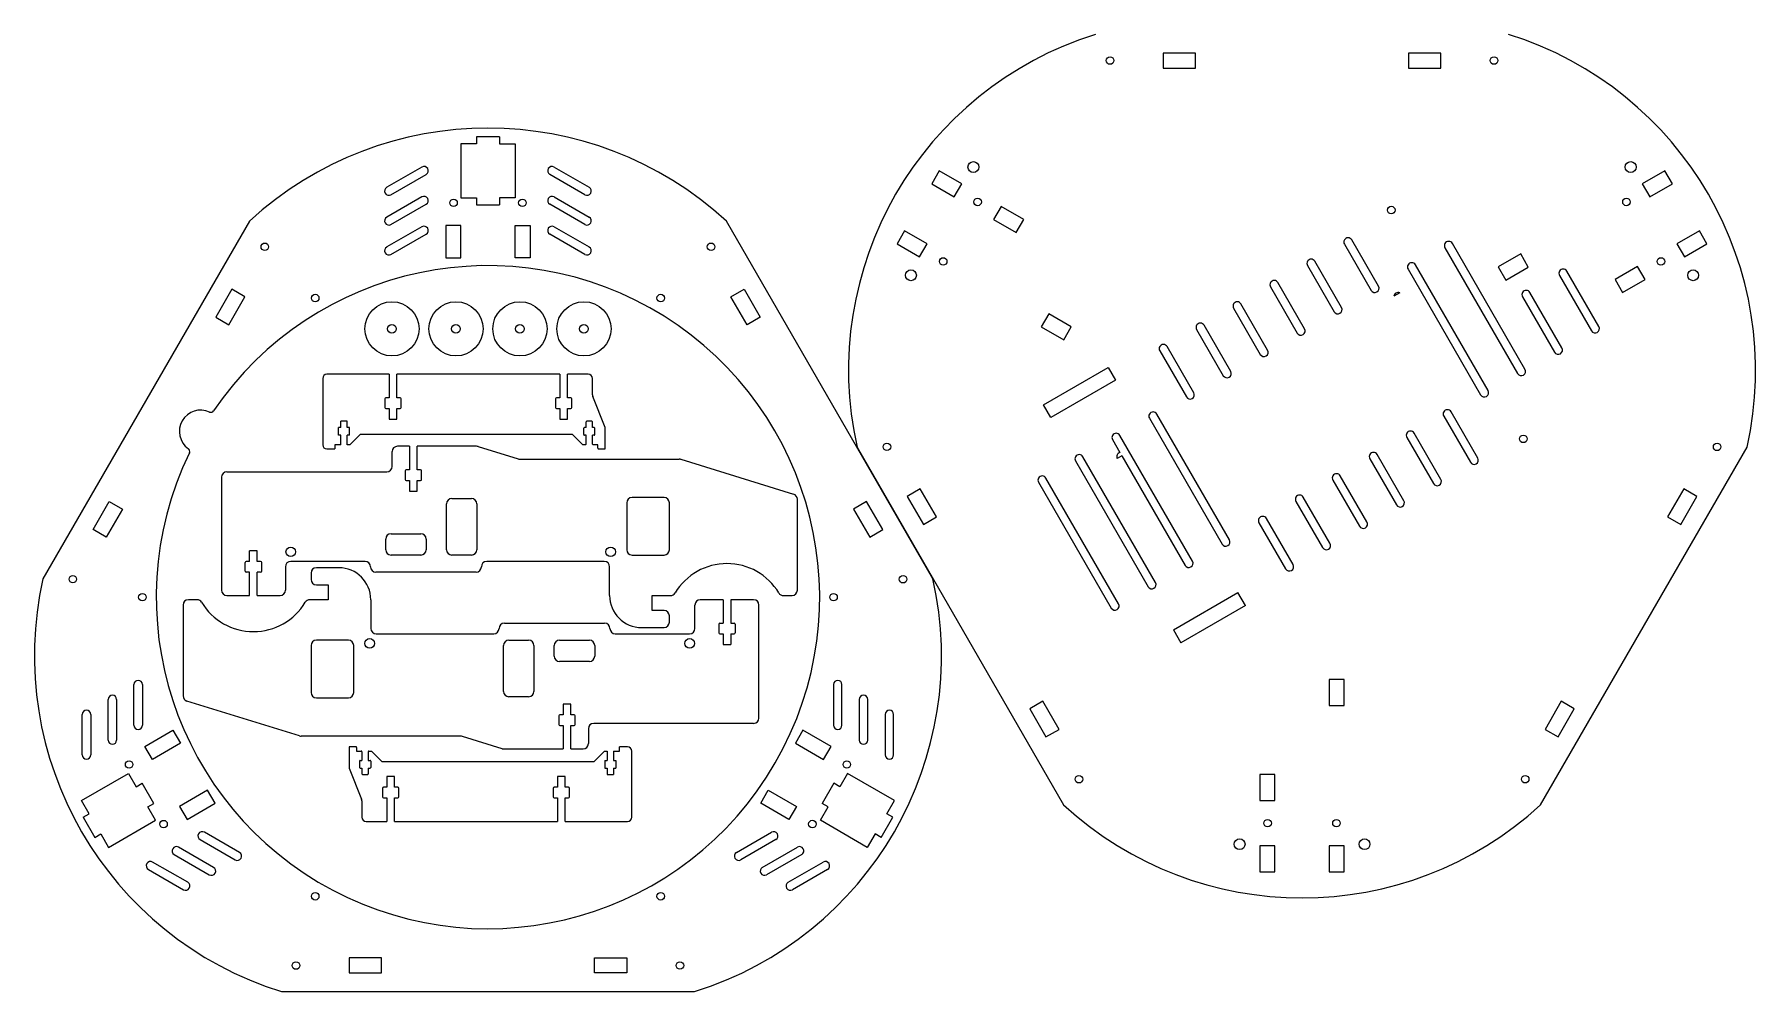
# Model space of a CAD drawing. Header units: inches. Extents: x -812 to -4, y -906 to 455.
# Drawn here: x -811 to -4, y -531 to -82 of the extents above; entities that cross this region are included whole.
import ezdxf

# ---------------------------------------------------------------- set-up
doc = ezdxf.new("R2010")
doc.units = ezdxf.units.IN
doc.header["$MEASUREMENT"] = 0
doc.linetypes.add('Continuous2', pattern=[0])

msp = doc.modelspace()

# ---------------------------------------------------------------- linework, layer by layer
at = {"color": 7, "linetype": 'Continuous2', "lineweight": -3, "true_color": 0xffffff}
for p, q in [((-266.59, -90.43), (-281.79, -90.43)), ((-281.79, -90.43), (-281.79, -97.51)), ((-266.59, -97.51), (-266.59, -90.43)), ((-151.59, -90.43), (-166.79, -90.43)), ((-166.79, -90.43), (-166.79, -97.51)), ((-151.59, -97.51), (-151.59, -90.43)), ((-281.79, -97.51), (-266.59, -97.51)), ((-166.79, -97.51), (-151.59, -97.51)), ((-603.8, -132.88), (-611.05, -132.88)), ((-611.05, -132.88), (-611.05, -158.28)), ((-592.9, -129.63), (-603.8, -129.63)), ((-603.8, -129.63), (-603.8, -132.88)), ((-592.9, -129.63), (-592.9, -132.88)), ((-592.9, -132.88), (-585.65, -132.88)), ((-585.65, -132.88), (-585.65, -158.28)), ((-629.35, -143.84), (-645.81, -153.34)), ((-567.35, -143.84), (-550.9, -153.34)), ((-643.81, -156.81), (-627.35, -147.31)), ((-552.9, -156.81), (-569.35, -147.31)), ((-386.76, -145.6), (-390.3, -151.73)), ((-390.3, -151.73), (-379.74, -157.83)), ((-376.2, -151.7), (-386.76, -145.6)), ((-379.74, -157.83), (-376.2, -151.7)), ((-46.62, -145.6), (-57.19, -151.7)), ((-57.19, -151.7), (-53.65, -157.83)), ((-53.65, -157.83), (-43.08, -151.73)), ((-43.08, -151.73), (-46.62, -145.6)), ((-629.35, -157.84), (-645.81, -167.34)), ((-643.81, -170.81), (-627.35, -161.31)), ((-611.05, -158.28), (-603.8, -158.28)), ((-603.8, -158.28), (-603.8, -161.53)), ((-585.65, -158.28), (-592.9, -158.28)), ((-592.9, -158.28), (-592.9, -161.53)), ((-552.9, -170.81), (-569.35, -161.31)), ((-567.35, -157.84), (-550.9, -167.34)), ((-710.16, -169.23), (-806.97, -336.92)), ((-603.8, -161.53), (-592.9, -161.53)), ((-389.73, -336.92), (-486.54, -169.23)), ((-357.75, -162.35), (-361.29, -168.48)), ((-361.29, -168.48), (-350.72, -174.58)), ((-347.18, -168.45), (-357.75, -162.35)), ((-350.72, -174.58), (-347.18, -168.45)), ((-629.35, -171.84), (-645.81, -181.34)), ((-643.81, -184.81), (-627.35, -175.31)), ((-618.13, -171.28), (-618.13, -186.48)), ((-611.05, -171.28), (-618.13, -171.28)), ((-611.05, -186.48), (-611.05, -171.28)), ((-585.65, -171.28), (-578.57, -171.28)), ((-585.65, -186.48), (-585.65, -171.28)), ((-578.57, -171.28), (-578.57, -186.48)), ((-552.9, -184.81), (-569.35, -175.31)), ((-567.35, -171.84), (-550.9, -181.34)), ((-403, -173.73), (-406.54, -179.86)), ((-392.44, -179.83), (-403, -173.73)), ((-30.38, -173.73), (-40.95, -179.83)), ((-26.84, -179.86), (-30.38, -173.73)), ((-406.54, -179.86), (-395.98, -185.96)), ((-395.98, -185.96), (-392.44, -179.83)), ((-196.82, -180.04), (-184.32, -201.69)), ((-180.86, -199.69), (-193.36, -178.04)), ((-149.68, -181.69), (-115.63, -240.67)), ((-112.16, -238.67), (-146.22, -179.69)), ((-114.17, -184.6), (-124.74, -190.7)), ((-110.63, -190.73), (-114.17, -184.6)), ((-40.95, -179.83), (-37.41, -185.96)), ((-37.41, -185.96), (-26.84, -179.86)), ((-618.13, -186.48), (-611.05, -186.48)), ((-578.57, -186.48), (-585.65, -186.48)), ((-214.14, -190.04), (-201.64, -211.69)), ((-198.18, -209.69), (-210.68, -188.04)), ((-167, -191.69), (-132.95, -250.67)), ((-129.49, -248.67), (-163.54, -189.69)), ((-124.74, -190.7), (-121.2, -196.83)), ((-121.2, -196.83), (-110.63, -190.73)), ((-77.52, -218.67), (-92.52, -192.69)), ((-59.39, -190.48), (-69.96, -196.58)), ((-55.85, -196.61), (-59.39, -190.48)), ((-718.39, -201.1), (-725.99, -214.26)), ((-712.26, -204.64), (-718.39, -201.1)), ((-484.44, -204.64), (-478.31, -201.1)), ((-478.31, -201.1), (-470.71, -214.26)), ((-231.46, -200.04), (-218.96, -221.69)), ((-215.5, -219.69), (-228, -198.04)), ((-95.99, -194.69), (-80.99, -220.67)), ((-69.96, -196.58), (-66.42, -202.71)), ((-66.42, -202.71), (-55.85, -196.61)), ((-719.86, -217.8), (-712.26, -204.64)), ((-476.84, -217.8), (-484.44, -204.64)), ((-232.82, -229.69), (-245.32, -208.04)), ((-170.91, -202.76), (-173.65, -204.37)), ((-113.31, -204.69), (-98.31, -230.67)), ((-94.84, -228.67), (-109.84, -202.69)), ((-725.99, -214.26), (-719.86, -217.8)), ((-470.71, -214.26), (-476.84, -217.8)), ((-335.45, -212.73), (-338.99, -218.86)), ((-324.89, -218.83), (-335.45, -212.73)), ((-248.78, -210.04), (-236.28, -231.69)), ((-338.99, -218.86), (-328.43, -224.96)), ((-328.43, -224.96), (-324.89, -218.83)), ((-266.1, -220.04), (-253.6, -241.69)), ((-250.14, -239.69), (-262.64, -218.04)), ((-283.43, -230.04), (-270.93, -251.69)), ((-267.46, -249.69), (-279.96, -228.04)), ((-644.61, -241.06), (-673.84, -241.06)), ((-644.61, -241.06), (-644.61, -252.06)), ((-641.06, -252.06), (-641.06, -241.06)), ((-564.61, -241.06), (-641.06, -241.06)), ((-564.61, -241.06), (-564.61, -252.06)), ((-561.06, -252.06), (-561.06, -241.06)), ((-551.34, -241.06), (-561.06, -241.06)), ((-337.97, -255.31), (-307.66, -237.81)), ((-307.66, -237.81), (-304.16, -243.87)), ((-675.84, -243.06), (-675.84, -274.06)), ((-549.34, -250.68), (-549.34, -243.06)), ((-304.16, -243.87), (-334.47, -261.37)), ((-646.7, -252.56), (-646.7, -256.56)), ((-644.61, -252.06), (-646.2, -252.06)), ((-646.2, -257.06), (-644.61, -257.06)), ((-644.61, -257.06), (-644.61, -262.06)), ((-639.48, -252.06), (-641.06, -252.06)), ((-641.06, -262.06), (-641.06, -257.06)), ((-641.06, -257.06), (-639.48, -257.06)), ((-638.98, -256.56), (-638.98, -252.56)), ((-566.7, -252.56), (-566.7, -256.56)), ((-564.61, -252.06), (-566.2, -252.06)), ((-566.2, -257.06), (-564.61, -257.06)), ((-564.61, -257.06), (-564.61, -262.06)), ((-559.48, -252.06), (-561.06, -252.06)), ((-561.06, -262.06), (-561.06, -257.06)), ((-561.06, -257.06), (-559.48, -257.06)), ((-558.98, -256.56), (-558.98, -252.56)), ((-543.34, -266.06), (-549.19, -251.42)), ((-334.47, -261.37), (-337.97, -255.31)), ((-667.34, -266.06), (-668.44, -266.06)), ((-668.44, -269.66), (-668.44, -266.06)), ((-664.34, -263.06), (-667.34, -263.06)), ((-667.34, -266.06), (-667.34, -263.06)), ((-664.34, -266.06), (-664.34, -263.06)), ((-663.24, -266.06), (-664.34, -266.06)), ((-663.24, -269.66), (-663.24, -266.06)), ((-644.61, -262.06), (-641.06, -262.06)), ((-564.61, -262.06), (-561.06, -262.06)), ((-552.34, -266.06), (-553.14, -266.06)), ((-552.34, -266.06), (-552.34, -263.36)), ((-549.64, -263.06), (-552.04, -263.06)), ((-549.34, -266.06), (-549.34, -263.36)), ((-548.54, -266.06), (-549.34, -266.06)), ((-543.34, -275.76), (-543.34, -266.06)), ((-288.25, -261.69), (-254.19, -320.67)), ((-250.73, -318.67), (-284.78, -259.69)), ((-150.27, -260.67), (-137.77, -282.32)), ((-134.31, -280.32), (-146.81, -258.67)), ((-667.34, -274.06), (-670.14, -274.06)), ((-670.14, -274.06), (-670.14, -276.06)), ((-667.34, -269.66), (-668.44, -269.66)), ((-667.34, -274.06), (-667.34, -269.66)), ((-664.34, -274.06), (-664.34, -269.66)), ((-663.24, -269.66), (-664.34, -269.66)), ((-663.14, -274.06), (-664.34, -274.06)), ((-663.14, -274.06), (-658.14, -269.06)), ((-658.14, -269.06), (-558.84, -269.06)), ((-558.84, -269.06), (-553.84, -274.06)), ((-552.64, -274.06), (-553.84, -274.06)), ((-553.44, -269.36), (-553.44, -266.36)), ((-552.34, -269.66), (-553.14, -269.66)), ((-552.34, -273.76), (-552.34, -269.66)), ((-549.34, -273.76), (-549.34, -269.66)), ((-548.54, -269.66), (-549.34, -269.66)), ((-546.84, -274.06), (-549.04, -274.06)), ((-548.24, -269.36), (-548.24, -266.36)), ((-546.84, -275.76), (-546.84, -274.06)), ((-305.57, -271.69), (-302.07, -277.74)), ((-268.05, -328.67), (-302.1, -269.69)), ((-167.59, -270.67), (-155.09, -292.32)), ((-151.63, -290.32), (-164.13, -268.67)), ((-673.84, -276.06), (-670.14, -276.06)), ((-643.3, -284.32), (-643.3, -277.32)), ((-635.08, -274.82), (-640.8, -274.82)), ((-635.08, -274.82), (-635.08, -285.82)), ((-631.53, -285.82), (-631.53, -274.82)), ((-603.68, -274.82), (-631.53, -274.82)), ((-602.94, -274.93), (-584.25, -280.7)), ((-583.51, -280.82), (-508.68, -280.82)), ((-546.54, -276.06), (-543.64, -276.06)), ((-507.94, -280.93), (-455.06, -297.27)), ((-425.31, -275.29), (-328.5, -442.97)), ((-322.89, -281.69), (-288.83, -340.67)), ((-285.37, -338.67), (-319.42, -279.69)), ((-301.19, -279.27), (-303.44, -280.59)), ((-301.19, -279.27), (-271.51, -330.67)), ((-184.91, -280.67), (-172.41, -302.32)), ((-168.95, -300.32), (-181.45, -278.67)), ((-104.88, -442.97), (-8.07, -275.29)), ((-723.3, -289.32), (-723.3, -342.32)), ((-720.8, -286.82), (-645.8, -286.82)), ((-637.16, -286.32), (-637.16, -290.32)), ((-635.08, -285.82), (-636.66, -285.82)), ((-629.94, -285.82), (-631.53, -285.82)), ((-629.44, -290.32), (-629.44, -286.32)), ((-302.69, -348.67), (-336.74, -289.69)), ((-186.27, -310.32), (-198.77, -288.67)), ((-636.66, -290.82), (-635.08, -290.82)), ((-635.08, -290.82), (-635.08, -295.82)), ((-635.08, -295.82), (-631.53, -295.82)), ((-631.53, -295.82), (-631.53, -290.82)), ((-631.53, -290.82), (-629.94, -290.82)), ((-395.7, -294.81), (-401.83, -298.35)), ((-401.83, -298.35), (-394.23, -311.51)), ((-388.1, -307.97), (-395.7, -294.81)), ((-340.21, -291.69), (-306.15, -350.67)), ((-202.23, -290.67), (-189.73, -312.32)), ((-37.68, -294.81), (-45.28, -307.97)), ((-39.15, -311.51), (-31.55, -298.35)), ((-31.55, -298.35), (-37.68, -294.81)), ((-783.49, -313.85), (-775.89, -300.69)), ((-769.76, -304.23), (-777.36, -317.39)), ((-775.89, -300.69), (-769.76, -304.23)), ((-617.8, -323.32), (-617.8, -301.82)), ((-615.3, -299.32), (-606.05, -299.32)), ((-603.55, -301.82), (-603.55, -323.32)), ((-533.3, -301.32), (-533.3, -323.32)), ((-515.8, -298.82), (-530.8, -298.82)), ((-513.3, -323.32), (-513.3, -301.32)), ((-453.3, -342.32), (-453.3, -299.66)), ((-420.81, -300.69), (-426.94, -304.23)), ((-426.94, -304.23), (-419.34, -317.39)), ((-413.21, -313.85), (-420.81, -300.69)), ((-219.55, -300.67), (-207.05, -322.32)), ((-203.59, -320.32), (-216.09, -298.67)), ((-777.36, -317.39), (-783.49, -313.85)), ((-419.34, -317.39), (-413.21, -313.85)), ((-394.23, -311.51), (-388.1, -307.97)), ((-236.87, -310.67), (-224.37, -332.32)), ((-220.91, -330.32), (-233.41, -308.67)), ((-45.28, -307.97), (-39.15, -311.51)), ((-646.3, -323.32), (-646.3, -318.32)), ((-643.8, -315.82), (-629.8, -315.82)), ((-627.3, -318.32), (-627.3, -323.32)), ((-712.16, -333.32), (-712.16, -329.32)), ((-710.08, -328.82), (-711.66, -328.82)), ((-706.53, -323.82), (-710.08, -323.82)), ((-710.08, -328.82), (-710.08, -323.82)), ((-706.53, -328.82), (-706.53, -323.82)), ((-704.94, -328.82), (-706.53, -328.82)), ((-704.44, -333.32), (-704.44, -329.32)), ((-655.93, -328.82), (-690.8, -328.82)), ((-629.8, -325.82), (-643.8, -325.82)), ((-606.05, -325.82), (-615.3, -325.82)), ((-543.8, -328.82), (-598.93, -328.82)), ((-530.8, -325.82), (-515.8, -325.82)), ((-710.08, -333.82), (-711.66, -333.82)), ((-710.08, -344.82), (-710.08, -333.82)), ((-706.53, -344.82), (-706.53, -333.82)), ((-704.94, -333.82), (-706.53, -333.82)), ((-693.3, -331.32), (-693.3, -342.32)), ((-681.29, -334.27), (-681.29, -337.27)), ((-668.29, -331.77), (-678.79, -331.77)), ((-603.93, -333.82), (-650.93, -333.82)), ((-541.3, -344.82), (-541.3, -331.32)), ((-734.74, -346.77), (-738.79, -346.77)), ((-720.8, -344.82), (-710.08, -344.82)), ((-706.53, -344.82), (-695.8, -344.82)), ((-673.29, -346.77), (-681.83, -346.77)), ((-678.79, -339.77), (-673.29, -339.77)), ((-673.29, -339.77), (-673.29, -346.77)), ((-653.29, -346.77), (-653.29, -360.27)), ((-521.3, -351.82), (-521.3, -344.82)), ((-521.3, -344.82), (-512.76, -344.82)), ((-488.06, -346.77), (-498.79, -346.77)), ((-488.06, -346.77), (-488.06, -357.77)), ((-484.51, -346.77), (-484.51, -357.77)), ((-473.79, -346.77), (-484.51, -346.77)), ((-459.85, -344.82), (-455.8, -344.82)), ((-277.03, -360.86), (-246.72, -343.36)), ((-243.22, -349.43), (-246.72, -343.36)), ((-741.29, -349.27), (-741.29, -391.92)), ((-515.8, -351.82), (-521.3, -351.82)), ((-513.3, -357.32), (-513.3, -354.32)), ((-501.29, -360.27), (-501.29, -349.27)), ((-471.29, -402.27), (-471.29, -349.27)), ((-243.22, -349.43), (-273.53, -366.93)), ((-650.79, -362.77), (-595.66, -362.77)), ((-590.66, -357.77), (-543.66, -357.77)), ((-538.66, -362.77), (-503.79, -362.77)), ((-526.3, -359.82), (-515.8, -359.82)), ((-490.15, -358.27), (-490.15, -362.27)), ((-489.65, -357.77), (-488.06, -357.77)), ((-489.65, -362.77), (-488.06, -362.77)), ((-488.06, -362.77), (-488.06, -367.77)), ((-484.51, -357.77), (-482.93, -357.77)), ((-484.51, -362.77), (-484.51, -367.77)), ((-484.51, -362.77), (-482.93, -362.77)), ((-482.43, -358.27), (-482.43, -362.27)), ((-277.03, -360.86), (-273.53, -366.93)), ((-681.29, -368.27), (-681.29, -390.27)), ((-663.79, -365.77), (-678.79, -365.77)), ((-661.29, -390.27), (-661.29, -368.27)), ((-591.04, -389.77), (-591.04, -368.27)), ((-588.54, -365.77), (-579.29, -365.77)), ((-576.79, -368.27), (-576.79, -389.77)), ((-567.29, -373.27), (-567.29, -368.27)), ((-564.79, -365.77), (-550.79, -365.77)), ((-548.29, -368.27), (-548.29, -373.27)), ((-488.06, -367.77), (-484.51, -367.77)), ((-550.79, -375.77), (-564.79, -375.77)), ((-764.31, -405.59), (-764.31, -386.59)), ((-760.31, -386.59), (-760.31, -405.59)), ((-436.39, -386.59), (-436.39, -405.59)), ((-432.39, -405.59), (-432.39, -386.59)), ((-203.99, -384.23), (-203.99, -396.43)), ((-196.91, -384.23), (-203.99, -384.23)), ((-196.91, -396.43), (-196.91, -384.23)), ((-776.43, -412.59), (-776.43, -393.59)), ((-772.43, -393.59), (-772.43, -412.59)), ((-686.65, -410.66), (-739.52, -394.31)), ((-678.79, -392.77), (-663.79, -392.77)), ((-579.29, -392.27), (-588.54, -392.27)), ((-424.27, -393.59), (-424.27, -412.59)), ((-420.27, -412.59), (-420.27, -393.59)), ((-338.2, -394.4), (-344.33, -397.94)), ((-330.6, -407.57), (-338.2, -394.4)), ((-95.18, -394.4), (-102.78, -407.57)), ((-89.05, -397.94), (-95.18, -394.4)), ((-788.56, -419.59), (-788.56, -400.59)), ((-784.56, -400.59), (-784.56, -419.59)), ((-565.15, -401.27), (-565.15, -405.27)), ((-563.06, -400.77), (-564.65, -400.77)), ((-559.51, -395.77), (-563.06, -395.77)), ((-563.06, -395.77), (-563.06, -400.77)), ((-559.51, -400.77), (-559.51, -395.77)), ((-557.93, -400.77), (-559.51, -400.77)), ((-557.43, -405.27), (-557.43, -401.27)), ((-412.15, -400.59), (-412.15, -419.59)), ((-408.15, -419.59), (-408.15, -400.59)), ((-344.33, -397.94), (-336.73, -411.11)), ((-203.99, -396.43), (-196.91, -396.43)), ((-96.65, -411.11), (-89.05, -397.94)), ((-759.19, -415.6), (-746.03, -408)), ((-746.03, -408), (-742.49, -414.13)), ((-611.08, -410.77), (-685.91, -410.77)), ((-591.65, -416.66), (-610.34, -410.88)), ((-564.65, -405.77), (-563.06, -405.77)), ((-563.06, -405.77), (-563.06, -416.77)), ((-559.51, -416.77), (-559.51, -405.77)), ((-559.51, -405.77), (-557.93, -405.77)), ((-551.29, -407.27), (-551.29, -414.27)), ((-473.79, -404.77), (-548.79, -404.77)), ((-450.68, -408), (-454.22, -414.13)), ((-437.51, -415.6), (-450.68, -408)), ((-336.73, -411.11), (-330.6, -407.57)), ((-102.78, -407.57), (-96.65, -411.11)), ((-755.65, -421.73), (-759.19, -415.6)), ((-742.49, -414.13), (-755.65, -421.73)), ((-663.44, -416.05), (-663.44, -425.75)), ((-660.24, -415.75), (-663.14, -415.75)), ((-659.94, -416.05), (-659.94, -417.75)), ((-659.94, -417.75), (-657.74, -417.75)), ((-657.44, -418.05), (-657.44, -422.15)), ((-654.44, -418.05), (-654.44, -422.15)), ((-654.14, -417.75), (-652.94, -417.75)), ((-647.94, -422.75), (-652.94, -417.75)), ((-590.91, -416.77), (-563.06, -416.77)), ((-559.51, -416.77), (-553.79, -416.77)), ((-543.64, -417.75), (-548.64, -422.75)), ((-543.64, -417.75), (-542.44, -417.75)), ((-542.44, -417.75), (-542.44, -422.15)), ((-539.44, -417.75), (-539.44, -422.15)), ((-539.44, -417.75), (-536.64, -417.75)), ((-536.64, -417.75), (-536.64, -415.75)), ((-532.94, -415.75), (-536.64, -415.75)), ((-530.94, -448.75), (-530.94, -417.75)), ((-454.22, -414.13), (-441.05, -421.73)), ((-441.05, -421.73), (-437.51, -415.6)), ((-663.44, -425.75), (-657.59, -440.39)), ((-658.54, -422.45), (-658.54, -425.45)), ((-658.24, -422.15), (-657.44, -422.15)), ((-658.24, -425.75), (-657.44, -425.75)), ((-657.44, -425.75), (-657.44, -428.45)), ((-654.44, -422.15), (-653.64, -422.15)), ((-654.44, -425.75), (-654.44, -428.45)), ((-654.44, -425.75), (-653.64, -425.75)), ((-653.34, -422.45), (-653.34, -425.45)), ((-548.64, -422.75), (-647.94, -422.75)), ((-543.54, -422.15), (-542.44, -422.15)), ((-543.54, -422.15), (-543.54, -425.75)), ((-543.54, -425.75), (-542.44, -425.75)), ((-542.44, -425.75), (-542.44, -428.75)), ((-539.44, -422.15), (-538.34, -422.15)), ((-539.44, -425.75), (-539.44, -428.75)), ((-539.44, -425.75), (-538.34, -425.75)), ((-538.34, -422.15), (-538.34, -425.75)), ((-788.9, -440.93), (-766.91, -428.23)), ((-766.91, -428.23), (-763.28, -434.51)), ((-763.28, -434.51), (-760.47, -432.88)), ((-755.02, -442.32), (-760.47, -432.88)), ((-657.14, -428.75), (-654.74, -428.75)), ((-647.8, -435.25), (-647.8, -439.25)), ((-645.72, -434.75), (-647.3, -434.75)), ((-642.17, -429.75), (-645.72, -429.75)), ((-645.72, -429.75), (-645.72, -434.75)), ((-642.17, -434.75), (-642.17, -429.75)), ((-640.58, -434.75), (-642.17, -434.75)), ((-640.08, -439.25), (-640.08, -435.25)), ((-567.8, -435.25), (-567.8, -439.25)), ((-565.72, -434.75), (-567.3, -434.75)), ((-562.17, -429.75), (-565.72, -429.75)), ((-565.72, -429.75), (-565.72, -434.75)), ((-562.17, -434.75), (-562.17, -429.75)), ((-560.58, -434.75), (-562.17, -434.75)), ((-560.08, -439.25), (-560.08, -435.25)), ((-542.44, -428.75), (-539.44, -428.75)), ((-436.23, -432.88), (-441.68, -442.32)), ((-433.42, -434.51), (-436.23, -432.88)), ((-429.79, -428.23), (-433.42, -434.51)), ((-407.8, -440.93), (-429.79, -428.23)), ((-229.39, -428.73), (-236.47, -428.73)), ((-236.47, -428.73), (-236.47, -440.93)), ((-229.39, -440.93), (-229.39, -428.73)), ((-785.28, -447.21), (-788.9, -440.93)), ((-757.83, -443.94), (-755.02, -442.32)), ((-729.79, -436.12), (-742.95, -443.72)), ((-742.95, -443.72), (-739.41, -449.86)), ((-739.41, -449.86), (-726.25, -442.26)), ((-726.25, -442.26), (-729.79, -436.12)), ((-657.44, -441.14), (-657.44, -448.75)), ((-647.3, -439.75), (-645.72, -439.75)), ((-645.72, -439.75), (-645.72, -450.75)), ((-642.17, -450.75), (-642.17, -439.75)), ((-642.17, -439.75), (-640.58, -439.75)), ((-567.3, -439.75), (-565.72, -439.75)), ((-565.72, -439.75), (-565.72, -450.75)), ((-562.17, -450.75), (-562.17, -439.75)), ((-562.17, -439.75), (-560.58, -439.75)), ((-470.46, -442.26), (-466.92, -436.12)), ((-457.29, -449.86), (-470.46, -442.26)), ((-466.92, -436.12), (-453.75, -443.72)), ((-453.75, -443.72), (-457.29, -449.86)), ((-438.87, -443.94), (-441.68, -442.32)), ((-411.42, -447.21), (-407.8, -440.93)), ((-236.47, -440.93), (-229.39, -440.93)), ((-788.09, -448.83), (-785.28, -447.21)), ((-788.09, -448.83), (-782.64, -458.27)), ((-776.2, -462.92), (-754.21, -450.22)), ((-754.21, -450.22), (-757.83, -443.94)), ((-655.44, -450.75), (-645.72, -450.75)), ((-642.17, -450.75), (-565.72, -450.75)), ((-562.17, -450.75), (-532.94, -450.75)), ((-442.49, -450.22), (-438.87, -443.94)), ((-420.5, -462.92), (-442.49, -450.22)), ((-414.06, -458.27), (-408.61, -448.83)), ((-408.61, -448.83), (-411.42, -447.21)), ((-782.64, -458.27), (-779.83, -456.64)), ((-779.83, -456.64), (-776.2, -462.92)), ((-733.31, -459.29), (-716.85, -468.79)), ((-714.85, -465.32), (-731.31, -455.82)), ((-481.85, -465.32), (-465.39, -455.82)), ((-463.39, -459.29), (-479.85, -468.79)), ((-416.87, -456.64), (-420.5, -462.92)), ((-414.06, -458.27), (-416.87, -456.64)), ((-745.43, -466.29), (-728.98, -475.79)), ((-726.98, -472.32), (-743.43, -462.82)), ((-469.72, -472.32), (-453.27, -462.82)), ((-451.27, -466.29), (-467.72, -475.79)), ((-229.39, -462.23), (-236.47, -462.23)), ((-236.47, -462.23), (-236.47, -474.43)), ((-229.39, -474.43), (-229.39, -462.23)), ((-196.91, -462.23), (-203.99, -462.23)), ((-203.99, -462.23), (-203.99, -474.43)), ((-196.91, -474.43), (-196.91, -462.23)), ((-757.56, -473.29), (-741.1, -482.79)), ((-739.1, -479.32), (-755.56, -469.82)), ((-457.6, -479.32), (-441.15, -469.82)), ((-439.15, -473.29), (-455.6, -482.79)), ((-236.47, -474.43), (-229.39, -474.43)), ((-203.99, -474.43), (-196.91, -474.43)), ((-648.25, -514.7), (-663.45, -514.7)), ((-663.45, -514.7), (-663.45, -521.78)), ((-648.25, -521.78), (-648.25, -514.7)), ((-548.45, -514.7), (-533.25, -514.7)), ((-548.45, -521.78), (-548.45, -514.7)), ((-533.25, -514.7), (-533.25, -521.78)), ((-663.45, -521.78), (-648.25, -521.78)), ((-533.25, -521.78), (-548.45, -521.78)), ((-695.16, -530.58), (-501.54, -530.58))]:
    msp.add_line(p, q, dxfattribs=at)
for centre, radius in [((-306.69, -93.87), 1.78), ((-126.69, -93.87), 1.78), ((-370.76, -143.86), 2.55), ((-62.62, -143.86), 2.55), ((-614.49, -160.63), 1.77), ((-582.21, -160.63), 1.77), ((-368.79, -160.18), 1.78), ((-64.59, -160.18), 1.78), ((-174.88, -164.04), 1.78), ((-702.97, -181.25), 1.77), ((-493.74, -181.25), 1.77), ((-400.05, -194.59), 2.55), ((-384.93, -188.13), 1.78), ((-48.45, -188.13), 1.77), ((-33.34, -194.59), 2.55), ((-679.35, -205.28), 1.78), ((-643.35, -219.73), 12.7), ((-613.35, -219.73), 12.7), ((-583.35, -219.73), 12.7), ((-553.35, -219.73), 12.7), ((-517.35, -205.28), 1.78), ((-643.35, -219.73), 2.03), ((-613.35, -219.73), 2.03), ((-583.35, -219.73), 2.03), ((-553.35, -219.73), 2.03), ((-411.31, -275.07), 1.77), ((-112.94, -271.32), 1.78), ((-22.08, -275.07), 1.78), ((-690.8, -324.32), 2.25), ((-540.8, -324.32), 2.25), ((-792.97, -337.14), 1.77), ((-403.74, -337.14), 1.78), ((-760.35, -345.58), 1.77), ((-436.35, -345.58), 1.78), ((-653.79, -367.27), 2.25), ((-503.79, -367.27), 2.25), ((-766.59, -424.07), 1.77), ((-430.11, -424.07), 1.77), ((-321.31, -430.95), 1.78), ((-112.08, -430.95), 1.78), ((-750.45, -452.03), 1.77), ((-446.25, -452.03), 1.78), ((-232.83, -451.58), 1.78), ((-200.55, -451.58), 1.78), ((-245.98, -461.44), 2.55), ((-187.4, -461.44), 2.55), ((-679.35, -485.87), 1.78), ((-517.35, -485.87), 1.77), ((-688.35, -518.34), 1.78), ((-508.35, -518.34), 1.77)]:
    msp.add_circle(centre, radius, dxfattribs=at)
for centre, radius, start, end in [((-264.32, -239.13), 165, 107.34144, 192.65856), ((-169.06, -239.13), 165, 347.34144, 72.65856), ((-598.35, -290.58), 165, 47.34144, 132.65856), ((-628.35, -145.58), 2, 300, 120), ((-568.35, -145.58), 2, 60.00021, 239.99979), ((-644.81, -155.08), 2, 120.00021, 299.99979), ((-628.35, -159.58), 2, 300, 120), ((-568.35, -159.58), 2, 60.00021, 239.99979), ((-551.9, -155.08), 2, 240, 60), ((-644.81, -169.08), 2, 120.00021, 299.99979), ((-551.9, -169.08), 2, 240, 60), ((-628.35, -173.58), 2, 300, 120), ((-568.35, -173.58), 2, 60.00021, 239.99979), ((-195.09, -179.04), 2, 30, 210), ((-644.81, -183.08), 2, 120.00021, 299.99979), ((-551.9, -183.08), 2, 240, 60), ((-147.95, -180.69), 2, 30, 210), ((-598.35, -345.58), 155.5, 154.18192, 145.81808), ((-212.41, -189.04), 2, 30, 210), ((-165.27, -190.69), 2, 30, 210), ((-94.26, -193.69), 2, 30, 210), ((-229.73, -199.04), 2, 30, 210), ((-182.59, -200.69), 2, 210.00021, 29.99979), ((-111.58, -203.69), 2, 30, 210), ((-247.05, -209.04), 2, 30, 210), ((-199.91, -210.69), 2, 210.00031, 29.99969), ((-171.57, -204.78), 2.12, 72.05166, 168.80194), ((-264.37, -219.04), 2, 30, 210), ((-217.23, -220.69), 2, 210.00031, 29.99969), ((-79.26, -219.67), 2, 210.00031, 29.99969), ((-281.69, -229.04), 2, 30, 210), ((-234.55, -230.69), 2, 210.00031, 29.99969), ((-96.58, -229.67), 2, 210.00031, 29.99969), ((-673.84, -243.06), 2, 90, 180), ((-551.34, -243.06), 2, 0, 90), ((-251.87, -240.69), 2, 210.00021, 29.99979), ((-113.9, -239.67), 2, 210.00031, 29.99969), ((-269.19, -250.69), 2, 210.00021, 29.99979), ((-131.22, -249.67), 2, 210.00021, 29.99979), ((-733.02, -267.83), 10, 65.39874, 234.60126), ((-728.23, -257.37), 1.5, 245.39874, 325.81808), ((-646.2, -252.56), 0.5, 90, 180), ((-646.2, -256.56), 0.5, 180, 270), ((-639.48, -252.56), 0.5, 0, 90), ((-639.48, -256.56), 0.5, 270, 0), ((-566.2, -252.56), 0.5, 90, 180), ((-566.2, -256.56), 0.5, 180, 270), ((-559.48, -252.56), 0.5, 0, 90), ((-559.48, -256.56), 0.5, 270, 0), ((-547.34, -250.68), 2, 180, 201.80141), ((-148.54, -259.67), 2, 30, 210), ((-553.14, -266.36), 0.3, 90, 180), ((-552.04, -263.36), 0.3, 90, 180), ((-549.64, -263.36), 0.3, 0, 90), ((-548.54, -266.36), 0.3, 0, 90), ((-286.51, -260.69), 2, 30, 210), ((-673.84, -274.06), 2, 180, 270), ((-553.14, -269.36), 0.3, 180, 270), ((-552.64, -273.76), 0.3, 270, 0), ((-549.04, -273.76), 0.3, 180, 270), ((-548.54, -269.36), 0.3, 270, 0), ((-303.83, -270.69), 2, 30, 210), ((-165.86, -269.67), 2, 30, 210), ((-739.68, -277.2), 1.5, 334.18192, 54.60126), ((-640.8, -277.32), 2.5, 90, 180), ((-603.68, -277.32), 2.5, 72.8241, 90), ((-583.51, -278.32), 2.5, 252.8241, 270), ((-546.54, -275.76), 0.3, 180, 270), ((-543.64, -275.76), 0.3, 270, 0), ((-508.68, -283.32), 2.5, 72.8241, 90), ((-321.15, -280.69), 2, 30, 210), ((-301.47, -279.78), 2.12, 106.39104, 202.46924), ((-183.18, -279.67), 2, 30, 210), ((-136.04, -281.32), 2, 210.00021, 29.99979), ((-720.8, -289.32), 2.5, 90, 180), ((-645.8, -284.32), 2.5, 270, 0), ((-636.66, -286.32), 0.5, 90, 180), ((-636.66, -290.32), 0.5, 180, 270), ((-629.94, -286.32), 0.5, 0, 90), ((-629.94, -290.32), 0.5, 270, 0), ((-338.48, -290.69), 2, 30, 210), ((-200.5, -289.67), 2, 30, 210), ((-153.36, -291.32), 2, 210.00021, 29.99979), ((-455.8, -299.66), 2.5, 0, 72.8241), ((-217.82, -299.67), 2, 30, 210), ((-615.3, -301.82), 2.5, 90, 180), ((-606.05, -301.82), 2.5, 0, 90), ((-530.8, -301.32), 2.5, 90, 180), ((-515.8, -301.32), 2.5, 0, 90), ((-170.68, -301.32), 2, 210.00021, 29.99979), ((-235.14, -309.67), 2, 30, 210), ((-188, -311.32), 2, 210.00021, 29.99979), ((-643.8, -318.32), 2.5, 90, 180), ((-629.8, -318.32), 2.5, 0, 90), ((-252.46, -319.67), 2, 210.00031, 29.99969), ((-205.32, -321.32), 2, 210.00021, 29.99979), ((-711.66, -329.32), 0.5, 90, 180), ((-704.94, -329.32), 0.5, 0, 90), ((-690.8, -331.32), 2.5, 90, 180), ((-655.93, -331.32), 2.5, 0, 90), ((-643.8, -323.32), 2.5, 180, 270), ((-629.8, -323.32), 2.5, 270, 0), ((-615.3, -323.32), 2.5, 180, 270), ((-606.05, -323.32), 2.5, 270, 0), ((-598.93, -331.32), 2.5, 90, 180), ((-543.8, -331.32), 2.5, 0, 90), ((-530.8, -323.32), 2.5, 180, 270), ((-515.8, -323.32), 2.5, 270, 0), ((-486.3, -358.15), 28.33, 30.89815, 149.10185), ((-269.78, -329.67), 2, 210.00031, 29.99969), ((-222.64, -331.32), 2, 210.00031, 29.99969), ((-645.98, -373.08), 165, 167.34144, 252.65856), ((-711.66, -333.32), 0.5, 180, 270), ((-704.94, -333.32), 0.5, 270, 0), ((-678.79, -334.27), 2.5, 90, 180), ((-678.79, -337.27), 2.5, 180, 270), ((-668.29, -346.77), 15, 0, 90), ((-650.93, -331.32), 2.5, 180, 270), ((-603.93, -331.32), 2.5, 270, 0), ((-550.72, -373.08), 165, 287.34144, 12.65856), ((-287.1, -339.67), 2, 210.00021, 29.99979), ((-738.79, -349.27), 2.5, 90, 180), ((-734.74, -349.27), 2.5, 30.89815, 90), ((-720.8, -342.32), 2.5, 180, 270), ((-695.8, -342.32), 2.5, 270, 0), ((-681.83, -349.27), 2.5, 90, 149.10185), ((-526.3, -344.82), 15, 180, 270), ((-512.76, -342.32), 2.5, 270, 329.10185), ((-498.79, -349.27), 2.5, 90, 180), ((-473.79, -349.27), 2.5, 0, 90), ((-459.85, -342.32), 2.5, 210.89815, 270), ((-455.8, -342.32), 2.5, 270, 0), ((-708.29, -333.43), 28.33, 210.89815, 329.10185), ((-515.8, -354.32), 2.5, 0, 90), ((-304.42, -349.67), 2, 210.00021, 29.99979), ((-650.79, -360.27), 2.5, 180, 270), ((-595.66, -360.27), 2.5, 270, 0), ((-590.66, -360.27), 2.5, 90, 180), ((-543.66, -360.27), 2.5, 0, 90), ((-538.66, -360.27), 2.5, 180, 270), ((-515.8, -357.32), 2.5, 270, 0), ((-503.79, -360.27), 2.5, 270, 0), ((-489.65, -358.27), 0.5, 90, 180), ((-489.65, -362.27), 0.5, 180, 270), ((-482.93, -358.27), 0.5, 0, 90), ((-482.93, -362.27), 0.5, 270, 0), ((-678.79, -368.27), 2.5, 90, 180), ((-663.79, -368.27), 2.5, 0, 90), ((-588.54, -368.27), 2.5, 90, 180), ((-579.29, -368.27), 2.5, 0, 90), ((-564.79, -368.27), 2.5, 90, 180), ((-550.79, -368.27), 2.5, 0, 90), ((-564.79, -373.27), 2.5, 180, 270), ((-550.79, -373.27), 2.5, 270, 0), ((-762.31, -386.59), 2, 0, 180), ((-434.39, -386.59), 2, 0, 180), ((-774.43, -393.59), 2, 0, 180), ((-738.79, -391.92), 2.5, 180, 252.8241), ((-678.79, -390.27), 2.5, 180, 270), ((-663.79, -390.27), 2.5, 270, 0), ((-588.54, -389.77), 2.5, 180, 270), ((-579.29, -389.77), 2.5, 270, 0), ((-422.27, -393.59), 2, 0, 180), ((-786.56, -400.59), 2, 0, 180), ((-564.65, -401.27), 0.5, 90, 180), ((-557.93, -401.27), 0.5, 0, 90), ((-473.79, -402.27), 2.5, 270, 0), ((-410.15, -400.59), 2, 0, 180), ((-762.31, -405.59), 2, 180, 0), ((-685.91, -408.27), 2.5, 252.8241, 270), ((-611.08, -413.27), 2.5, 72.8241, 90), ((-564.65, -405.27), 0.5, 180, 270), ((-557.93, -405.27), 0.5, 270, 0), ((-548.79, -407.27), 2.5, 90, 180), ((-434.39, -405.59), 2, 180, 0), ((-786.56, -419.59), 2, 180, 0), ((-774.43, -412.59), 2, 180, 0), ((-663.14, -416.05), 0.3, 90, 180), ((-660.24, -416.05), 0.3, 0, 90), ((-657.74, -418.05), 0.3, 0, 90), ((-654.14, -418.05), 0.3, 90, 180), ((-590.91, -414.27), 2.5, 252.8241, 270), ((-553.79, -414.27), 2.5, 270, 0), ((-532.94, -417.75), 2, 0, 90), ((-422.27, -412.59), 2, 180, 0), ((-410.15, -419.59), 2, 180, 0), ((-658.24, -422.45), 0.3, 90, 180), ((-658.24, -425.45), 0.3, 180, 270), ((-653.64, -422.45), 0.3, 0, 90), ((-653.64, -425.45), 0.3, 270, 0), ((-657.14, -428.45), 0.3, 180, 270), ((-654.74, -428.45), 0.3, 270, 0), ((-647.3, -435.25), 0.5, 90, 180), ((-640.58, -435.25), 0.5, 0, 90), ((-567.3, -435.25), 0.5, 90, 180), ((-560.58, -435.25), 0.5, 0, 90), ((-659.44, -441.14), 2, 0, 21.80141), ((-647.3, -439.25), 0.5, 180, 270), ((-640.58, -439.25), 0.5, 270, 0), ((-567.3, -439.25), 0.5, 180, 270), ((-560.58, -439.25), 0.5, 270, 0), ((-216.69, -321.63), 165, 227.34144, 312.65856), ((-655.44, -448.75), 2, 180, 270), ((-532.94, -448.75), 2, 270, 0), ((-732.31, -457.56), 2, 60.00031, 239.99969), ((-464.39, -457.56), 2, 300, 120), ((-744.43, -464.56), 2, 60.00031, 239.99969), ((-715.85, -467.06), 2, 240, 60), ((-480.85, -467.06), 2, 120.00031, 299.99969), ((-452.27, -464.56), 2, 300, 120), ((-756.56, -471.56), 2, 60.00031, 239.99969), ((-727.98, -474.06), 2, 240, 60), ((-468.72, -474.06), 2, 120.00031, 299.99969), ((-440.15, -471.56), 2, 300, 120), ((-740.1, -481.06), 2, 240, 60), ((-456.6, -481.06), 2, 120.00031, 299.99969)]:
    msp.add_arc(centre, radius, start, end, dxfattribs=at)

doc.saveas('drawing.dxf')
